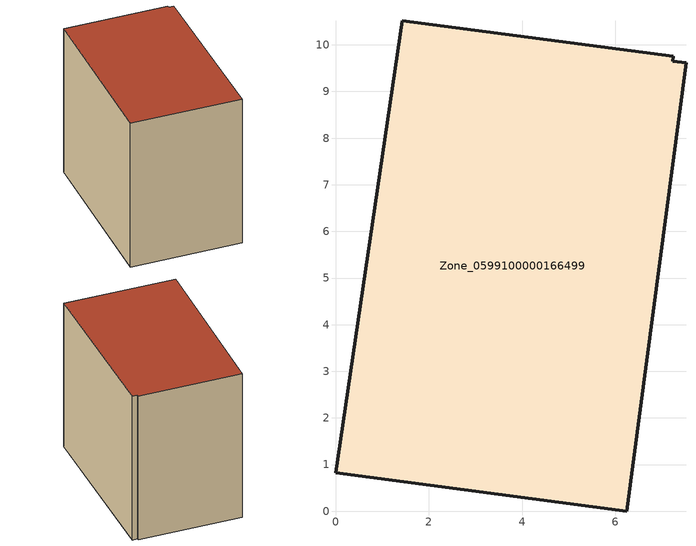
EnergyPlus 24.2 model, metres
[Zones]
Zone_0599100000166499
 floor ground (C_G): 0,0.82 1.43,10.52 7.24,9.76 7.23,9.65 7.52,9.62 6.25,0 z0
 wall outside (C_F): 1.43,10.52 0,0.82 6.25,0 7.52,9.62 7.23,9.65 7.24,9.76 1.43,10.52 z0:8.95
 roof outside (C_R): 0,0.82 6.25,0 7.52,9.62 7.23,9.65 7.24,9.76 1.43,10.52 z8.95
[BUILDING]
Pand.0599100000166499: North Axis=0; Terrain=City; Loads Convergence Tolerance Value=0.04; Temperature Convergence Tolerance Value=0.4; Solar Distribution=FullExterior; Maximum Number of Warmup Days=25; Minimum Number of Warmup Days=1
[Site:Location]
Rotterdam.The.Hague.AP_ZH_NLD Design_Conditions: Latitude=51.96; Longitude=4.45; Time Zone=1; Elevation=-4.5
[SITE:GROUNDTEMPERATURE:BUILDINGSURFACE]
18, 18, 18, 18, 18, 18, 18, 18, 18, 18, 18, 18
[MATERIAL] Thermal Absorptance=0.9; Solar Absorptance=0.7; Visible Absorptance=0.7
Name | Roughness | Thickness | Conductivity | Density | Specific Heat
G.TI.1946-1964 | MediumSmooth | 0.15 | 1 | 540 | 1210
F.TI.1946-1964 | Rough | 0.3 | 0.857143 | 1920 | 840
R.TI.1946-1964 | MediumRough | 0.2 | 0.277778 | 1500 | 1000
[CONSTRUCTION]
C_G: G.TI.1946-1964
C_F: F.TI.1946-1964
C_R: R.TI.1946-1964
[ZONE]
Zone_0599100000166499: Type=1; Multiplier=1; Ceiling Height=Autocalculate; Volume=Autocalculate; Floor Area=autocalculate; Part of Total Floor Area=Yes
[ZONEINFILTRATION:DESIGNFLOWRATE]
Infil_Zone_0599100000166499: Zone or ZoneList or Space or SpaceList=Zone_0599100000166499; Schedule=AlwaysOn; Design Flow Rate Calculation Method=Flow/Area; Flow Rate per Floor Area=0.003; Constant Term Coefficient=1; Temperature Term Coefficient=0; Velocity Term Coefficient=0; Velocity Squared Term Coefficient=0
[HVACTEMPLATE:ZONE:IDEALLOADSAIRSYSTEM]
Zone_0599100000166499: Maximum Heating Supply Air Temperature=50; Minimum Cooling Supply Air Temperature=13; Maximum Heating Supply Air Humidity Ratio=0.0156; Minimum Cooling Supply Air Humidity Ratio=0.0077; Heating Limit=NoLimit; Cooling Limit=NoLimit; Dehumidification Control Type=ConstantSensibleHeatRatio; Cooling Sensible Heat Ratio=0.7; Dehumidification Setpoint=60; Humidification Control Type=None; Humidification Setpoint=30; Outdoor Air Method=None; Outdoor Air Flow Rate per Person=0.00944; Outdoor Air Flow Rate per Zone Floor Area=0; Outdoor Air Flow Rate per Zone=0; Demand Controlled Ventilation Type=None; Outdoor Air Economizer Type=NoEconomizer; Heat Recovery Type=None; Sensible Heat Recovery Effectiveness=0.7; Latent Heat Recovery Effectiveness=0.65
[ZONECONTROL:THERMOSTAT]
ThermostatControl_Zone_0599100000166499: Zone or ZoneList=Zone_0599100000166499; Control Type Schedule=DualSetpointControlType; Control 1=Thermostat_Zone_0599100000166499; Temperature Difference Between Cutout And Setpoint=0
[THERMOSTATSETPOINT:DUALSETPOINT]
Thermostat_Zone_0599100000166499: Heating Setpoint Temperature Schedule=HeatingSetpoint_Zone_0599100000166499; Cooling Setpoint Temperature Schedule=CoolingSetpoint_Zone_0599100000166499
[SCHEDULE:COMPACT]
HeatingSetpoint_Zone_0599100000166499: Through: 12/31, For: AllDays, Until: 24:00, 21
CoolingSetpoint_Zone_0599100000166499: Through: 12/31, For: AllDays, Until: 24:00, 24
DualSetpointControlType: Through: 12/31, For: AllDays, Until: 24:00, 4
AlwaysOn: Through: 12/31, For: AllDays, Until: 24:00, 1
